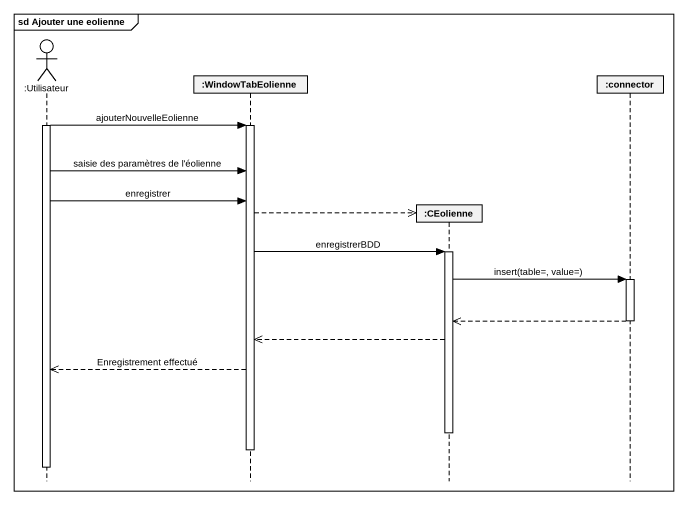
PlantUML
@startuml
mainframe sd Ajouter une eolienne
hide footbox
actor ":Utilisateur" as Utilisateur
participant ":WindowTabEolienne" as WindowTabEolienne
participant ":CEolienne" as CEolienne
participant ":connector" as connector

activate Utilisateur
Utilisateur -> WindowTabEolienne : ajouterNouvelleEolienne
activate WindowTabEolienne
Utilisateur -> WindowTabEolienne : saisie des paramètres de l'éolienne
Utilisateur -> WindowTabEolienne : enregistrer
WindowTabEolienne -->> CEolienne **
WindowTabEolienne -> CEolienne : enregistrerBDD
activate CEolienne
CEolienne -> connector : insert(table=, value=)
activate connector
connector -->> CEolienne
deactivate connector
CEolienne -->> WindowTabEolienne
WindowTabEolienne -->> Utilisateur : Enregistrement effectué
deactivate CEolienne
deactivate WindowTabEolienne
deactivate Utilisateur
@enduml
